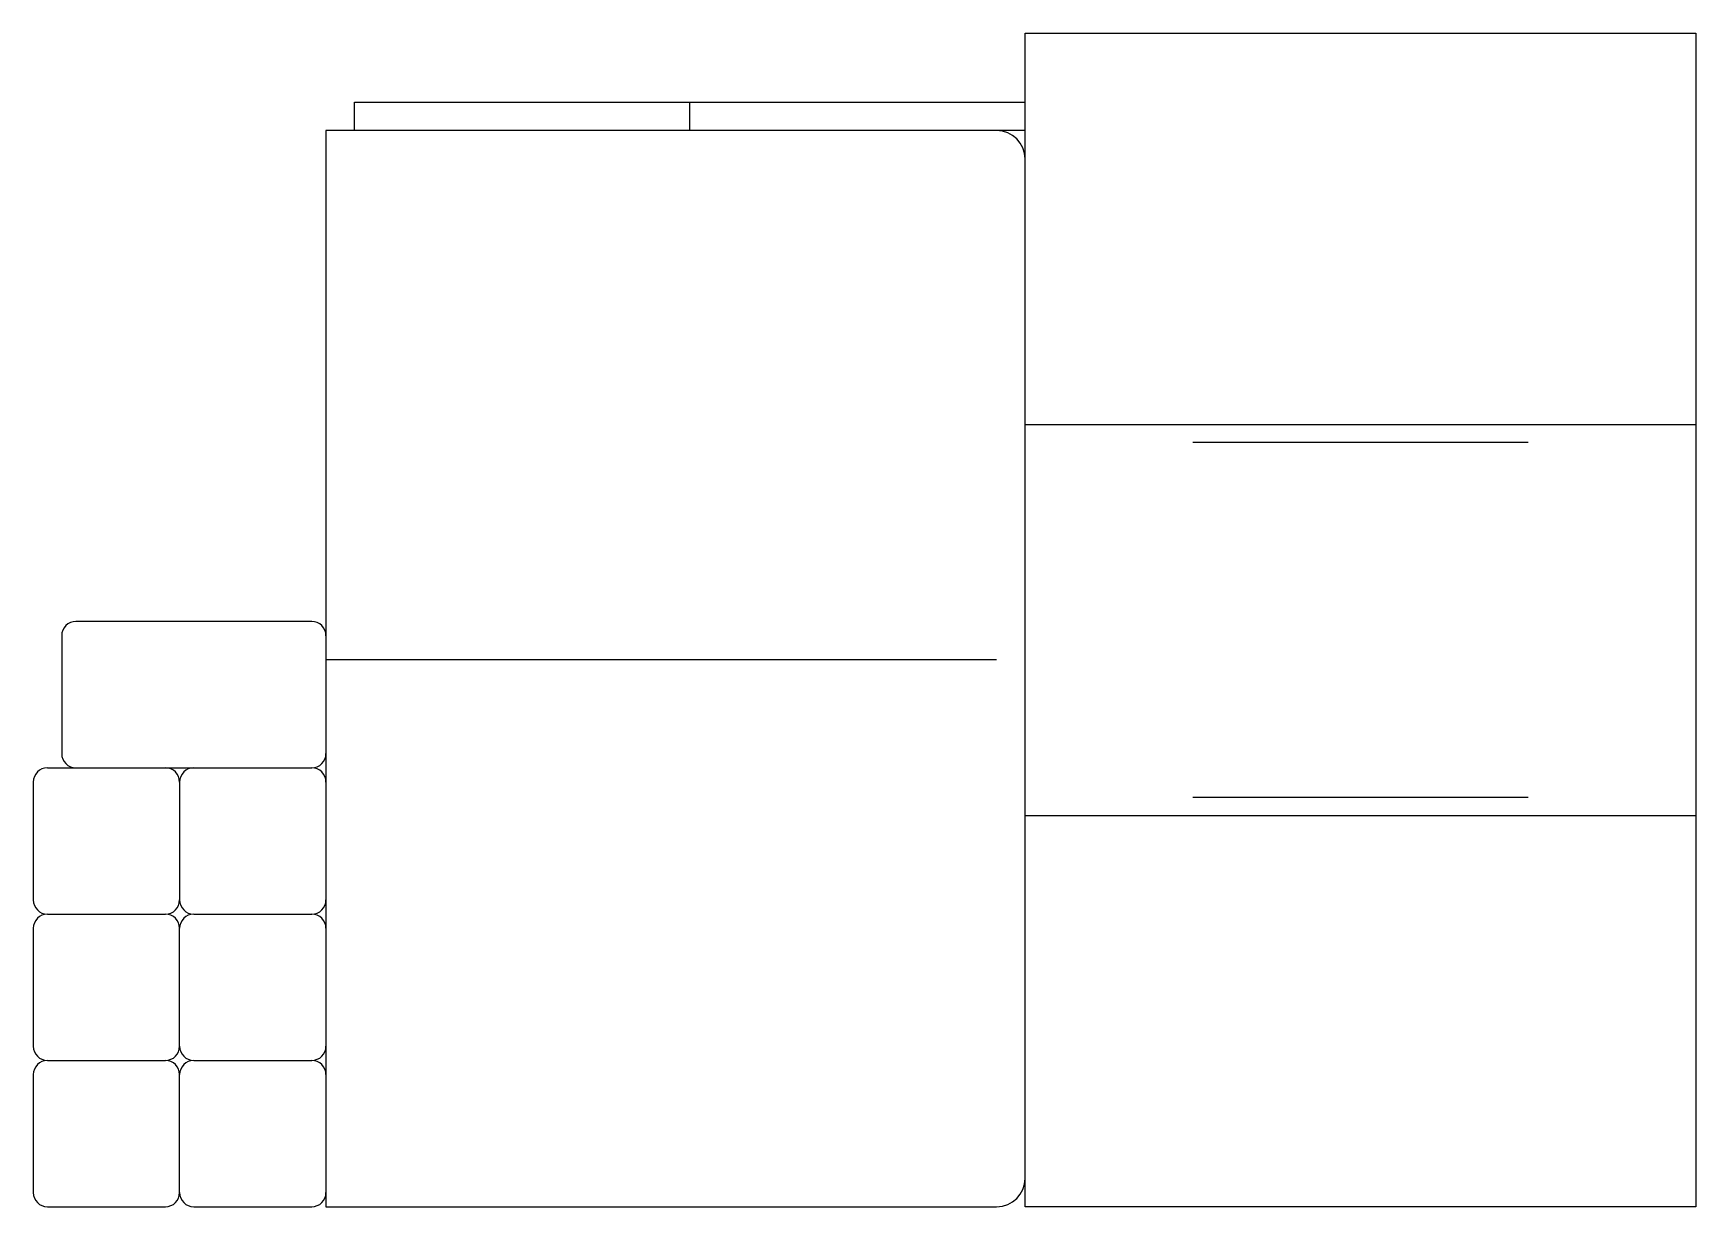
# Model space of a CAD drawing. Header units: millimetres. Extents: x 45 to 630, y 64 to 477.
import ezdxf

# ---------------------------------------------------------------- set-up
doc = ezdxf.new("R2010")
doc.units = ezdxf.units.MM
doc.layers.add('cut-off', color=7, linetype='Continuous')
doc.layers.add('etch', color=1, linetype='Continuous')

msp = doc.modelspace()

# ---------------------------------------------------------------- linework, layer by layer
at = {"layer": 'cut-off'}
for p, q in [((393.84, 63.97), (393.84, 477)), ((393.84, 477), (629.84, 477)), ((629.84, 477), (629.84, 63.97)), ((157.84, 442.77), (157.84, 452.77)), ((157.84, 452.77), (393.84, 452.77)), ((275.84, 442.77), (275.84, 452.77)), ((393.84, 442.77), (147.84, 442.77)), ((147.84, 442.77), (147.84, 63.97)), ((393.84, 339.32), (629.84, 339.32)), ((142.84, 269.97), (59.84, 269.97)), ((54.84, 264.97), (54.84, 223.47)), ((49.84, 218.47), (142.84, 218.47)), ((44.84, 213.47), (44.84, 171.97)), ((96.34, 213.47), (96.34, 171.97)), ((393.84, 201.65), (629.84, 201.65)), ((49.84, 166.97), (91.34, 166.97)), ((101.34, 166.97), (142.84, 166.97)), ((44.84, 161.97), (44.84, 120.47)), ((96.34, 120.47), (96.34, 161.97)), ((49.84, 115.47), (91.34, 115.47)), ((101.34, 115.47), (142.84, 115.47)), ((44.84, 110.47), (44.84, 68.97)), ((96.34, 68.97), (96.34, 110.47)), ((49.84, 63.97), (91.34, 63.97)), ((101.34, 63.97), (142.84, 63.97)), ((147.84, 63.97), (383.84, 63.97)), ((629.84, 63.97), (393.84, 63.97))]:
    msp.add_line(p, q, dxfattribs=at)
for centre, radius, start, end in [((383.84, 432.77), 10, 0, 90), ((59.84, 264.97), 5, 90, 180), ((142.84, 264.97), 5, 0, 90), ((59.84, 223.47), 5, 180, 270), ((142.84, 223.47), 5, 270, 0), ((49.84, 213.47), 5, 90, 180), ((91.34, 213.47), 5, 0, 90), ((101.34, 213.47), 5, 90, 180), ((142.84, 213.47), 5, 0, 90), ((49.84, 171.97), 5, 180, 270), ((91.34, 171.97), 5, 270, 0), ((101.34, 171.97), 5, 180, 270), ((142.84, 171.97), 5, 270, 0), ((49.84, 161.97), 5, 90, 180), ((91.34, 161.97), 5, 0, 90), ((101.34, 161.97), 5, 90, 180), ((142.84, 161.97), 5, 0, 90), ((49.84, 120.47), 5, 180, 270), ((91.34, 120.47), 5, 270, 0), ((101.34, 120.47), 5, 180, 270), ((142.84, 120.47), 5, 270, 0), ((49.84, 110.47), 5, 90, 180), ((91.34, 110.47), 5, 0, 90), ((101.34, 110.47), 5, 90, 180), ((142.84, 110.47), 5, 0, 90), ((383.84, 73.97), 10, 270, 0), ((49.84, 68.97), 5, 180, 270), ((91.34, 68.97), 5, 270, 0), ((101.34, 68.97), 5, 180, 270), ((142.84, 68.97), 5, 270, 0)]:
    msp.add_arc(centre, radius, start, end, dxfattribs=at)
at = {"layer": 'etch'}
for p, q in [((570.84, 332.97), (452.84, 332.97)), ((147.84, 256.55), (383.84, 256.55)), ((570.84, 208), (452.84, 208))]:
    msp.add_line(p, q, dxfattribs=at)

doc.saveas('drawing.dxf')
